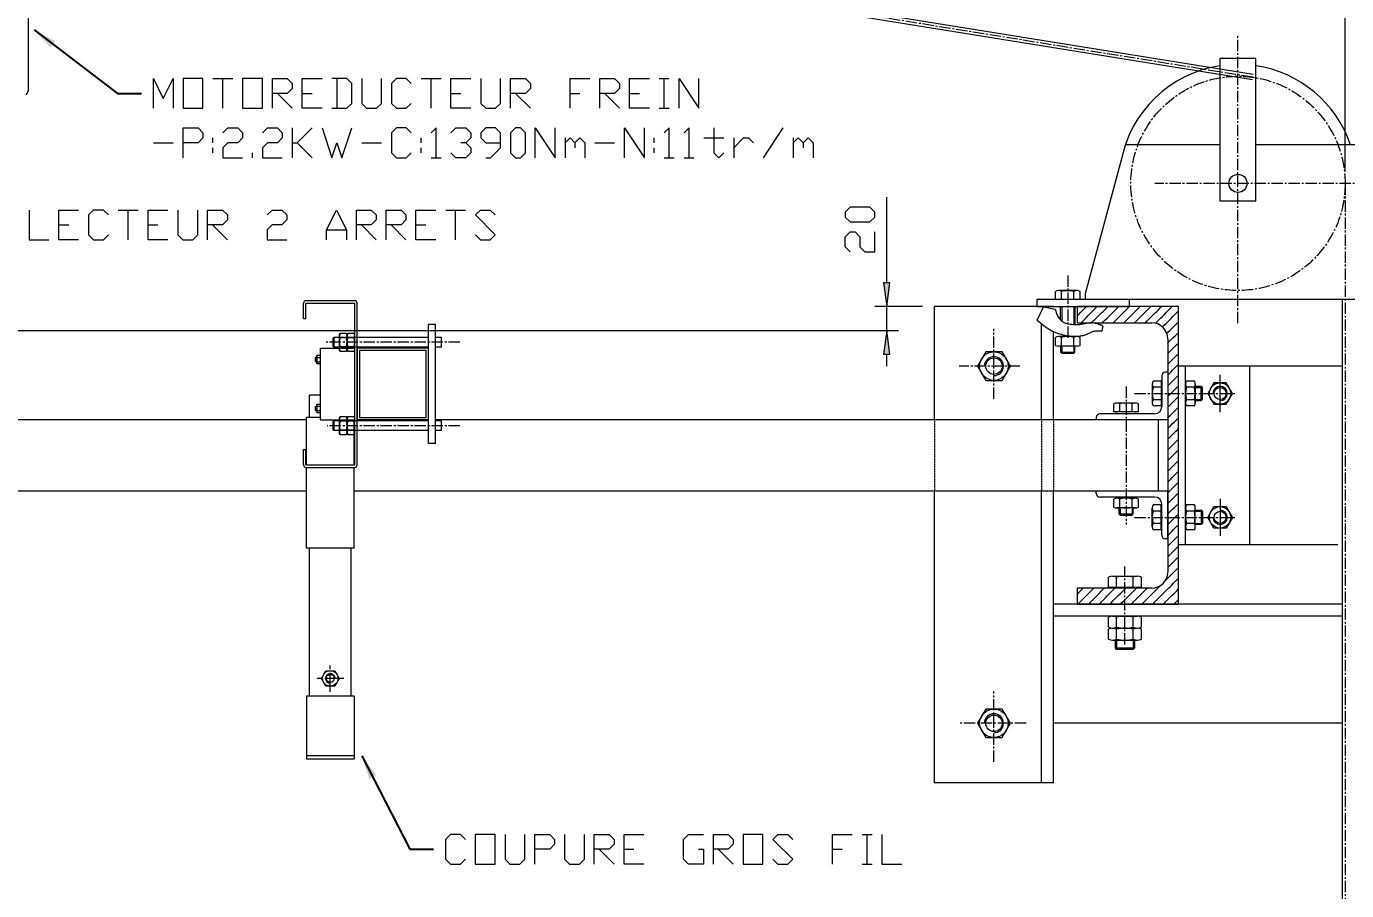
# Model space of a CAD drawing. Header units: millimetres. Extents: x 53635 to 142317, y 101101 to 147193.
# Drawn here: x 113969 to 115078, y 120108 to 120834 of the extents above; entities that cross this region are included whole.
import ezdxf

# ---------------------------------------------------------------- set-up
doc = ezdxf.new("R2010")
doc.units = ezdxf.units.MM
doc.header["$LTSCALE"] = 0.5
doc.header["$MEASUREMENT"] = 0
for name, pattern in [('AXES', [50.8, 31.75, -6.35, 6.35, -6.35]), ('AXES2', [28.575, 19.05, -3.175, 3.175, -3.175]), ('CACHE2', [0.1875, 0.125, -0.0625])]:
    doc.linetypes.add(name, pattern=pattern)
doc.layers.get('0').update_dxf_attribs({"lineweight": 0})
for name, color, linetype, lineweight in [('AXE', 1, 'AXES2', 0), ('Axes1', 1, 'AXES', 0), ('CACHE', 1, 'CACHE2', 0), ('COT', 3, 'Continuous', 0), ('FIN', 1, 'Continuous', 0), ('FORT', 7, 'Continuous', 0)]:
    doc.layers.add(name, color=color, linetype=linetype, lineweight=lineweight)
doc.styles.add('_TCW_TXTSTY_1', font='TIMES.TTF')
doc.styles.get("Standard").update_dxf_attribs({"font": 'TXT.SHX'})
doc.dimstyles.get("Standard").update_dxf_attribs({"dimscale": 10, "dimtxt": 1.5, "dimasz": 2, "dimexe": 1, "dimexo": 1, "dimgap": 1, "dimtad": 1, "dimrnd": 0.5, "dimdsep": 46, "dimtxsty": '_TCW_TXTSTY_1', "dimcen": 0.09, "dimclrd": 3, "dimclre": 3, "dimclrt": 3, "dimadec": 0, "dimazin": 0, "dimtfac": 1, "dimtdec": 3, "dimtmove": 0, "dimatfit": 0, "dimfxl": 1, "dimfrac": 2, "dimtolj": 1, "dimtzin": 0, "dimarcsym": 0})

# ---------------------------------------------------------------- blocks, each defined once
blk = doc.blocks.new('*D48')
at = {"layer": 'COT', "linetype": 'Continuous'}
for points in [[(113388.9, 121093.5), (113408.9, 121090.9), (113408.9, 121096.1)], [(115076.9, 121093.5), (115056.9, 121096.1), (115056.9, 121090.9)]]:
    blk.add_hatch(color=3, dxfattribs=at).paths.add_polyline_path(points)
at = {"linetype": 'ByBlock'}
for points in [[(114191.3, 121103.5), (114191.3, 121128.5), (114187.1, 121124.4)], [(114232.9, 121116), (114228.8, 121111.9), (114228.8, 121107.7), (114232.9, 121103.5)], [(114257.9, 121116), (114253.8, 121111.9), (114253.8, 121107.7), (114257.9, 121103.5)]]:
    blk.add_lwpolyline(points, dxfattribs=at)
at = {"linetype": 'ByBlock', "flags": 128}
for points in [[(114203.8, 121116), (114216.3, 121116), (114220.4, 121111.9), (114220.4, 121107.7), (114216.3, 121103.5), (114207.9, 121103.5), (114203.8, 121107.7), (114203.8, 121120.2), (114212.1, 121128.5), (114216.3, 121128.5)], [(114232.9, 121103.5), (114241.3, 121103.5), (114245.4, 121107.7), (114245.4, 121111.9), (114241.3, 121116), (114232.9, 121116), (114228.8, 121120.2), (114228.8, 121124.4), (114232.9, 121128.5), (114241.3, 121128.5), (114245.4, 121124.4), (114245.4, 121120.2), (114241.3, 121116)], [(114257.9, 121103.5), (114266.3, 121103.5), (114270.4, 121107.7), (114270.4, 121111.9), (114266.3, 121116), (114257.9, 121116), (114253.8, 121120.2), (114253.8, 121124.4), (114257.9, 121128.5), (114266.3, 121128.5), (114270.4, 121124.4), (114270.4, 121120.2), (114266.3, 121116)], [(114187.1, 121103.5), (114195.4, 121103.5)]]:
    blk.add_lwpolyline(points, dxfattribs=at)
at = {"layer": 'COT', "color": 3, "linetype": 'Continuous'}
for p, q in [((113388.9, 120937.2), (113388.9, 121103.5)), ((115076.9, 120711.7), (115076.9, 121103.5))]:
    blk.add_line(p, q, dxfattribs=at)
at = {"layer": 'COT', "color": 3, "linetype": 'Continuous', "flags": 128}
for points in [[(113388.9, 121093.5), (113408.9, 121090.9), (113408.9, 121096.1)], [(115076.9, 121093.5), (115056.9, 121096.1), (115056.9, 121090.9)]]:
    blk.add_lwpolyline(points, close=True, dxfattribs=at)
for points in [[(113408.9, 121093.5), (113408.9, 121093.5), (113408.9, 121093.5), (114232.9, 121093.5)], [(115056.9, 121093.5), (115056.9, 121093.5), (115056.9, 121093.5), (114232.9, 121093.5)]]:
    blk.add_lwpolyline(points, dxfattribs=at)
blk = doc.blocks.new('*D76')
at = {"layer": 'COT', "linetype": 'Continuous', "ltscale": 2}
for points in [[(114691.9, 120598.2), (114694.5, 120618.2), (114689.3, 120618.2)], [(114691.9, 120578.2), (114689.3, 120558.2), (114694.5, 120558.2)]]:
    blk.add_hatch(color=3, dxfattribs=at).paths.add_polyline_path(points)
at = {"linetype": 'ByBlock', "flags": 128}
for points in [[(114681.9, 120673.4), (114681.9, 120677.6), (114677.8, 120681.8), (114661.1, 120681.8), (114656.9, 120677.6), (114656.9, 120673.4), (114661.1, 120669.3), (114677.8, 120669.3), (114681.9, 120673.4)], [(114661.1, 120644.3), (114656.9, 120648.4), (114656.9, 120656.8), (114661.1, 120660.9), (114665.3, 120660.9), (114669.4, 120656.8), (114669.4, 120648.4), (114673.6, 120644.3), (114681.9, 120644.3), (114681.9, 120660.9)]]:
    blk.add_lwpolyline(points, dxfattribs=at)
at = {"layer": 'COT', "color": 3, "linetype": 'Continuous', "ltscale": 2}
for p, q in [((114721.9, 120598.2), (114681.9, 120598.2)), ((113894.9, 120578.2), (114701.9, 120578.2))]:
    blk.add_line(p, q, dxfattribs=at)
at = {"layer": 'COT', "color": 3, "linetype": 'Continuous', "ltscale": 2, "flags": 128}
for points in [[(114691.9, 120618.2), (114691.9, 120644.3), (114691.9, 120690.1), (114691.9, 120690.1)], [(114691.9, 120548.2), (114691.9, 120558.2)]]:
    blk.add_lwpolyline(points, dxfattribs=at)
for points in [[(114691.9, 120598.2), (114694.5, 120618.2), (114689.3, 120618.2)], [(114691.9, 120578.2), (114689.3, 120558.2), (114694.5, 120558.2)]]:
    blk.add_lwpolyline(points, close=True, dxfattribs=at)
at = {"layer": 'COT', "color": 3, "linetype": 'Continuous', "ltscale": 2}
blk.add_lwpolyline([(114691.9, 120578.2), (114691.9, 120598.2)], dxfattribs=at)

msp = doc.modelspace()

# ---------------------------------------------------------------- hatches: boundary and pattern name
at = {"layer": 'FIN', "linetype": 'Continuous'}
h = msp.add_hatch(dxfattribs=at)
h.set_pattern_fill('ANSI31', color=256, scale=2, style=0)
h.set_pattern_definition([(45, (-20158.912, 23359.423), (-4.49012806, 4.49012806), [2])])
h.paths.add_polyline_path([(114936.94, 120598.16), (114851.94, 120598.16), (114851.94, 120584.66), (114914.44, 120584.66), (114915.85, 120584.58), (114917.25, 120584.36), (114918.62, 120584), (114919.93, 120583.49), (114921.19, 120582.85), (114922.38, 120582.08), (114923.48, 120581.19), (114924.48, 120580.19), (114925.37, 120579.09), (114926.14, 120577.91), (114926.78, 120576.65), (114927.28, 120575.33), (114927.65, 120573.97), (114927.87, 120572.57), (114927.94, 120571.16), (114927.94, 120523.16), (114936.94, 120523.16)])
h.paths.add_polyline_path([(114936.94, 120523.16), (114927.94, 120523.16), (114927.94, 120423.16), (114936.94, 120423.16)])
h.paths.add_polyline_path([(114936.94, 120423.16), (114927.94, 120423.16), (114927.94, 120375.16), (114927.87, 120373.75), (114927.65, 120372.35), (114927.28, 120370.99), (114926.78, 120369.67), (114926.14, 120368.41), (114925.37, 120367.22), (114924.48, 120366.13), (114923.48, 120365.13), (114922.38, 120364.24), (114921.19, 120363.47), (114919.93, 120362.83), (114918.62, 120362.32), (114917.25, 120361.95), (114915.85, 120361.73), (114914.44, 120361.66), (114891.94, 120361.66), (114891.94, 120348.16), (114936.94, 120348.16)])
h.paths.add_polyline_path([(114891.94, 120361.66), (114851.94, 120361.66), (114851.94, 120348.16), (114891.94, 120348.16)])

# ---------------------------------------------------------------- linework, layer by layer
for p, q in [((114999.74, 120793.02), (113471.51, 121039.61)), ((114999.02, 120788.57), (113482.09, 121033.35)), ((113970.94, 120781.06), (113970.94, 120850.66)), ((114201.93, 120588.16), (114201.93, 120601.16)), ((114203.93, 120603.16), (114244.93, 120603.16)), ((114203.93, 120601.16), (114244.93, 120601.16)), ((114203.93, 120588.16), (114203.93, 120601.16)), ((114244.93, 120465.16), (114244.93, 120601.16)), ((114246.93, 120465.16), (114246.93, 120601.16)), ((114201.93, 120588.16), (114203.93, 120588.16)), ((114212.23, 120555.66), (114211.93, 120555.36)), ((114211.93, 120551.96), (114211.93, 120555.36)), ((114211.93, 120555.36), (114213.12, 120555.36)), ((114212.23, 120555.66), (114212.23, 120551.66)), ((114212.23, 120555.66), (114213.12, 120555.66)), ((114216.32, 120563.16), (114244.93, 120563.16)), ((114216.32, 120503.16), (114216.32, 120563.16)), ((114211.93, 120551.96), (114213.12, 120551.96)), ((114211.93, 120551.96), (114212.23, 120551.66)), ((114212.23, 120551.66), (114213.12, 120551.66)), ((114216.32, 120523.66), (114206.93, 120523.66)), ((114206.93, 120505.16), (114206.93, 120523.66)), ((114212.23, 120514.66), (114211.93, 120514.36)), ((114211.93, 120514.36), (114213.12, 120514.36)), ((114211.93, 120510.96), (114211.93, 120514.36)), ((114211.93, 120510.96), (114212.23, 120510.66)), ((114211.93, 120510.96), (114213.12, 120510.96)), ((114212.23, 120514.66), (114213.12, 120514.66)), ((114212.23, 120514.66), (114212.23, 120510.66)), ((114212.23, 120510.66), (114213.12, 120510.66)), ((114216.32, 120505.16), (114204.43, 120505.16)), ((114204.43, 120465.16), (114204.43, 120505.16)), ((114216.32, 120503.16), (114244.93, 120503.16)), ((114244.43, 120465.16), (114244.43, 120503.16)), ((114201.93, 120478.16), (114203.93, 120478.16)), ((114201.93, 120465.16), (114201.93, 120478.16)), ((114203.93, 120465.16), (114203.93, 120478.16)), ((114203.93, 120465.16), (114244.93, 120465.16)), ((114203.93, 120463.16), (114244.93, 120463.16)), ((114204.43, 120395.16), (114204.43, 120463.16)), ((114244.43, 120395.16), (114244.43, 120463.16)), ((114244.43, 120395.16), (114204.43, 120395.16)), ((114206.93, 120270.88), (114206.93, 120395.16)), ((114241.93, 120270.88), (114241.93, 120395.16)), ((114216.92, 120285.88), (114220.68, 120292.38)), ((114220.68, 120292.38), (114228.19, 120292.38)), ((114228.19, 120292.38), (114231.94, 120285.88)), ((114220.68, 120279.38), (114216.92, 120285.88)), ((114228.19, 120279.38), (114220.68, 120279.38)), ((114231.94, 120285.88), (114228.19, 120279.38)), ((114244.43, 120270.88), (114204.43, 120270.88)), ((114204.43, 120270.88), (114204.43, 120218.05)), ((114244.43, 120270.88), (114244.43, 120218.05)), ((114244.43, 120220.88), (114204.43, 120220.88)), ((114244.43, 120218.05), (114204.43, 120218.05))]:
    msp.add_line(p, q)
at = {"ltscale": 0.8}
for p, q in [((114213.41, 120557.35), (114213.12, 120556.86)), ((114213.12, 120553.66), (114213.12, 120556.86)), ((114213.41, 120557.35), (114216.03, 120557.35)), ((114213.41, 120555.51), (114216.03, 120555.51)), ((114216.32, 120556.86), (114216.03, 120557.35)), ((114216.32, 120553.66), (114216.32, 120556.86)), ((114213.12, 120550.46), (114213.12, 120553.66)), ((114213.12, 120550.46), (114213.41, 120549.96)), ((114213.41, 120551.81), (114216.03, 120551.81)), ((114216.03, 120549.96), (114213.41, 120549.96)), ((114216.03, 120549.96), (114216.32, 120550.46)), ((114216.32, 120550.46), (114216.32, 120553.66)), ((114213.41, 120516.35), (114213.12, 120515.86)), ((114213.12, 120512.66), (114213.12, 120515.86)), ((114213.12, 120509.46), (114213.12, 120512.66)), ((114213.12, 120509.46), (114213.41, 120508.96)), ((114213.41, 120516.35), (114216.03, 120516.35)), ((114213.41, 120514.51), (114216.03, 120514.51)), ((114213.41, 120510.81), (114216.03, 120510.81)), ((114216.32, 120515.86), (114216.03, 120516.35)), ((114216.03, 120508.96), (114216.32, 120509.46)), ((114216.32, 120512.66), (114216.32, 120515.86)), ((114216.32, 120509.46), (114216.32, 120512.66)), ((114216.03, 120508.96), (114213.41, 120508.96))]:
    msp.add_line(p, q, dxfattribs=at)
at = {"linetype": 'ByBlock', "flags": 128}
for points in [[(114075.81, 120764.72), (114075.81, 120789.72), (114084.14, 120773.05), (114092.48, 120789.72), (114092.48, 120764.72)], [(114100.81, 120764.72), (114117.48, 120764.72), (114117.48, 120789.72), (114100.81, 120789.72), (114100.81, 120764.72)], [(114134.14, 120764.72), (114134.14, 120789.72)], [(114150.81, 120764.72), (114167.48, 120764.72), (114167.48, 120789.72), (114150.81, 120789.72), (114150.81, 120764.72)], [(114175.81, 120764.72), (114175.81, 120789.72), (114188.31, 120789.72), (114192.48, 120785.55), (114192.48, 120781.38), (114188.31, 120777.22), (114175.81, 120777.22)], [(114217.48, 120764.72), (114200.81, 120764.72), (114200.81, 120789.72), (114217.48, 120789.72)], [(114225.81, 120764.72), (114238.31, 120764.72), (114242.48, 120768.88), (114242.48, 120785.55), (114238.31, 120789.72), (114225.81, 120789.72)], [(114250.81, 120789.72), (114250.81, 120768.88), (114254.98, 120764.72), (114263.31, 120764.72), (114267.48, 120768.88), (114267.48, 120789.72)], [(114292.48, 120785.55), (114288.31, 120789.72), (114279.98, 120789.72), (114275.81, 120785.55), (114275.81, 120768.88), (114279.98, 120764.72), (114288.31, 120764.72), (114292.48, 120768.88)], [(114309.14, 120764.72), (114309.14, 120789.72)], [(114342.48, 120764.72), (114325.81, 120764.72), (114325.81, 120789.72), (114342.48, 120789.72)], [(114350.81, 120789.72), (114350.81, 120768.88), (114354.98, 120764.72), (114363.31, 120764.72), (114367.48, 120768.88), (114367.48, 120789.72)], [(114375.81, 120764.72), (114375.81, 120789.72), (114388.31, 120789.72), (114392.48, 120785.55), (114392.48, 120781.38), (114388.31, 120777.22), (114375.81, 120777.22)], [(114425.81, 120764.72), (114425.81, 120789.72), (114442.48, 120789.72)], [(114450.81, 120764.72), (114450.81, 120789.72), (114463.31, 120789.72), (114467.48, 120785.55), (114467.48, 120781.38), (114463.31, 120777.22), (114450.81, 120777.22)], [(114492.48, 120764.72), (114475.81, 120764.72), (114475.81, 120789.72), (114492.48, 120789.72)], [(114517.48, 120764.72), (114517.48, 120789.72), (114534.14, 120764.72), (114534.14, 120789.72)], [(114500.81, 120764.72), (114509.14, 120764.72)], [(114100.81, 120723.22), (114100.81, 120748.22), (114113.31, 120748.22), (114117.48, 120744.05), (114117.48, 120739.88), (114113.31, 120735.72), (114100.81, 120735.72)], [(114134.14, 120744.05), (114138.31, 120748.22), (114146.64, 120748.22), (114150.81, 120744.05), (114150.81, 120739.88), (114146.64, 120735.72), (114138.31, 120735.72), (114134.14, 120731.55), (114134.14, 120723.22), (114150.81, 120723.22)], [(114167.48, 120744.05), (114171.64, 120748.22), (114179.98, 120748.22), (114184.14, 120744.05), (114184.14, 120739.88), (114179.98, 120735.72), (114171.64, 120735.72), (114167.48, 120731.55), (114167.48, 120723.22), (114184.14, 120723.22)], [(114192.48, 120748.22), (114192.48, 120723.22)], [(114217.48, 120748.22), (114225.81, 120723.22), (114229.98, 120735.72), (114234.14, 120723.22), (114242.48, 120748.22)], [(114292.48, 120744.05), (114288.31, 120748.22), (114279.98, 120748.22), (114275.81, 120744.05), (114275.81, 120727.38), (114279.98, 120723.22), (114288.31, 120723.22), (114292.48, 120727.38)], [(114325.81, 120744.05), (114329.98, 120748.22), (114338.31, 120748.22), (114342.48, 120744.05), (114342.48, 120739.88), (114338.31, 120735.72), (114334.14, 120735.72)], [(114354.98, 120723.22), (114359.14, 120723.22), (114367.48, 120731.55), (114367.48, 120744.05), (114363.31, 120748.22), (114354.98, 120748.22), (114350.81, 120744.05), (114350.81, 120739.88), (114354.98, 120735.72), (114367.48, 120735.72)], [(114379.98, 120723.22), (114384.14, 120723.22), (114388.31, 120727.38), (114388.31, 120744.05), (114384.14, 120748.22), (114379.98, 120748.22), (114375.81, 120744.05), (114375.81, 120727.38), (114379.98, 120723.22)], [(114396.64, 120723.22), (114396.64, 120748.22), (114413.31, 120723.22), (114413.31, 120748.22)], [(114471.64, 120723.22), (114471.64, 120748.22), (114488.31, 120723.22), (114488.31, 120748.22)], [(114546.64, 120748.22), (114546.64, 120727.38), (114550.81, 120723.22), (114554.98, 120727.38)], [(114588.31, 120723.22), (114604.98, 120748.22)], [(114075.81, 120735.72), (114092.48, 120735.72)], [(114125.81, 120727.38), (114125.81, 120731.55)], [(114250.81, 120735.72), (114267.48, 120735.72)], [(114300.81, 120727.38), (114300.81, 120731.55)], [(114421.64, 120739.88), (114421.64, 120723.22)], [(114446.64, 120735.72), (114463.31, 120735.72)], [(114496.64, 120727.38), (114496.64, 120731.55)], [(114563.31, 120739.88), (114563.31, 120723.22)], [(114613.31, 120739.88), (114613.31, 120723.22)], [(114159.14, 120723.22), (114159.14, 120727.38)], [(114309.14, 120723.22), (114317.48, 120723.22)], [(114504.98, 120723.22), (114513.31, 120723.22)], [(114521.64, 120723.22), (114529.98, 120723.22)], [(113971.36, 120679.28), (113971.36, 120654.28), (113988.02, 120654.28)], [(114013.02, 120654.28), (113996.36, 120654.28), (113996.36, 120679.28), (114013.02, 120679.28)], [(114038.02, 120675.11), (114033.86, 120679.28), (114025.52, 120679.28), (114021.36, 120675.11), (114021.36, 120658.44), (114025.52, 120654.28), (114033.86, 120654.28), (114038.02, 120658.44)], [(114054.69, 120654.28), (114054.69, 120679.28)], [(114088.02, 120654.28), (114071.36, 120654.28), (114071.36, 120679.28), (114088.02, 120679.28)], [(114096.36, 120679.28), (114096.36, 120658.44), (114100.52, 120654.28), (114108.86, 120654.28), (114113.02, 120658.44), (114113.02, 120679.28)], [(114121.36, 120654.28), (114121.36, 120679.28), (114133.86, 120679.28), (114138.02, 120675.11), (114138.02, 120670.94), (114133.86, 120666.78), (114121.36, 120666.78)], [(114171.36, 120675.11), (114175.52, 120679.28), (114183.86, 120679.28), (114188.02, 120675.11), (114188.02, 120670.94), (114183.86, 120666.78), (114175.52, 120666.78), (114171.36, 120662.61), (114171.36, 120654.28), (114188.02, 120654.28)], [(114221.36, 120654.28), (114221.36, 120662.61), (114229.69, 120679.28), (114238.02, 120662.61), (114238.02, 120654.28)], [(114246.36, 120654.28), (114246.36, 120679.28), (114258.86, 120679.28), (114263.02, 120675.11), (114263.02, 120670.94), (114258.86, 120666.78), (114246.36, 120666.78)], [(114271.36, 120654.28), (114271.36, 120679.28), (114283.86, 120679.28), (114288.02, 120675.11), (114288.02, 120670.94), (114283.86, 120666.78), (114271.36, 120666.78)], [(114313.02, 120654.28), (114296.36, 120654.28), (114296.36, 120679.28), (114313.02, 120679.28)], [(114329.69, 120654.28), (114329.69, 120679.28)], [(114346.36, 120658.44), (114350.52, 120654.28), (114358.86, 120654.28), (114363.02, 120658.44), (114346.36, 120675.11), (114350.52, 120679.28), (114358.86, 120679.28), (114363.02, 120675.11)], [(114337.89, 120150.69), (114333.73, 120154.86), (114325.39, 120154.86), (114321.23, 120150.69), (114321.23, 120134.02), (114325.39, 120129.86), (114333.73, 120129.86), (114337.89, 120134.02)], [(114346.23, 120129.86), (114362.89, 120129.86), (114362.89, 120154.86), (114346.23, 120154.86), (114346.23, 120129.86)], [(114371.23, 120154.86), (114371.23, 120134.02), (114375.39, 120129.86), (114383.73, 120129.86), (114387.89, 120134.02), (114387.89, 120154.86)], [(114396.23, 120129.86), (114396.23, 120154.86), (114408.73, 120154.86), (114412.89, 120150.69), (114412.89, 120146.52), (114408.73, 120142.36), (114396.23, 120142.36)], [(114421.23, 120154.86), (114421.23, 120134.02), (114425.39, 120129.86), (114433.73, 120129.86), (114437.89, 120134.02), (114437.89, 120154.86)], [(114446.23, 120129.86), (114446.23, 120154.86), (114458.73, 120154.86), (114462.89, 120150.69), (114462.89, 120146.52), (114458.73, 120142.36), (114446.23, 120142.36)], [(114487.89, 120129.86), (114471.23, 120129.86), (114471.23, 120154.86), (114487.89, 120154.86)], [(114533.73, 120142.36), (114537.89, 120142.36), (114537.89, 120129.86), (114525.39, 120129.86), (114521.23, 120134.02), (114521.23, 120150.69), (114525.39, 120154.86), (114537.89, 120154.86)], [(114546.23, 120129.86), (114546.23, 120154.86), (114558.73, 120154.86), (114562.89, 120150.69), (114562.89, 120146.52), (114558.73, 120142.36), (114546.23, 120142.36)], [(114571.23, 120129.86), (114587.89, 120129.86), (114587.89, 120154.86), (114571.23, 120154.86), (114571.23, 120129.86)], [(114596.23, 120134.02), (114600.39, 120129.86), (114608.73, 120129.86), (114612.89, 120134.02), (114596.23, 120150.69), (114600.39, 120154.86), (114608.73, 120154.86), (114612.89, 120150.69)], [(114646.23, 120129.86), (114646.23, 120154.86), (114662.89, 120154.86)], [(114687.89, 120154.86), (114687.89, 120129.86), (114704.56, 120129.86)], [(114671.23, 120129.86), (114679.56, 120129.86)]]:
    msp.add_lwpolyline(points, dxfattribs=at)
at = {"linetype": 'ByBlock'}
for points in [[(114125.81, 120789.72), (114142.48, 120789.72)], [(114229.98, 120789.72), (114229.98, 120764.72)], [(114300.81, 120789.72), (114317.48, 120789.72)], [(114500.81, 120789.72), (114509.14, 120789.72)], [(114504.98, 120764.72), (114504.98, 120789.72)], [(114179.98, 120777.22), (114192.48, 120764.72)], [(114200.81, 120777.22), (114209.14, 120777.22)], [(114325.81, 120777.22), (114334.14, 120777.22)], [(114379.98, 120777.22), (114392.48, 120764.72)], [(114425.81, 120777.22), (114434.14, 120777.22)], [(114454.98, 120777.22), (114467.48, 120764.72)], [(114475.81, 120777.22), (114484.14, 120777.22)], [(114192.48, 120735.72), (114196.64, 120735.72), (114209.14, 120748.22)], [(114313.31, 120723.22), (114313.31, 120748.22), (114309.14, 120744.05)], [(114509.14, 120723.22), (114509.14, 120748.22), (114504.98, 120744.05)], [(114525.81, 120723.22), (114525.81, 120748.22), (114521.64, 120744.05)], [(114125.81, 120735.72), (114125.81, 120739.88)], [(114196.64, 120735.72), (114209.14, 120723.22)], [(114300.81, 120735.72), (114300.81, 120739.88)], [(114338.31, 120735.72), (114342.48, 120731.55), (114342.48, 120727.38), (114338.31, 120723.22), (114329.98, 120723.22), (114325.81, 120727.38)], [(114421.64, 120735.72), (114425.81, 120739.88), (114429.98, 120735.72), (114429.98, 120731.55)], [(114429.98, 120735.72), (114434.14, 120739.88), (114438.31, 120735.72), (114438.31, 120723.22)], [(114496.64, 120735.72), (114496.64, 120739.88)], [(114538.31, 120739.88), (114554.98, 120739.88)], [(114563.31, 120731.55), (114571.64, 120739.88), (114575.81, 120739.88), (114579.98, 120735.72)], [(114613.31, 120735.72), (114617.48, 120739.88), (114621.64, 120735.72), (114621.64, 120731.55)], [(114621.64, 120735.72), (114625.81, 120739.88), (114629.98, 120735.72), (114629.98, 120723.22)], [(114046.36, 120679.28), (114063.02, 120679.28)], [(114321.36, 120679.28), (114338.02, 120679.28)], [(113996.36, 120666.78), (114004.69, 120666.78)], [(114071.36, 120666.78), (114079.69, 120666.78)], [(114125.52, 120666.78), (114138.02, 120654.28)], [(114250.52, 120666.78), (114263.02, 120654.28)], [(114275.52, 120666.78), (114288.02, 120654.28)], [(114296.36, 120666.78), (114304.69, 120666.78)], [(114221.36, 120662.61), (114238.02, 120662.61)], [(114671.23, 120154.86), (114679.56, 120154.86)], [(114675.39, 120129.86), (114675.39, 120154.86)], [(114450.39, 120142.36), (114462.89, 120129.86)], [(114471.23, 120142.36), (114479.56, 120142.36)], [(114550.39, 120142.36), (114562.89, 120129.86)], [(114646.23, 120142.36), (114654.56, 120142.36)]]:
    msp.add_lwpolyline(points, dxfattribs=at)
for radius in [6.5, 3.32]:
    msp.add_circle((114224.43, 120285.88), radius)
for centre, radius, start, end in [((113963.94, 120781.06), 7, -45, 0), ((114203.93, 120601.16), 2, 90, 180), ((114244.93, 120601.16), 2, 0, 90), ((114203.93, 120465.16), 2, 180, 270), ((114244.93, 120465.16), 2, -90, 0)]:
    msp.add_arc(centre, radius, start, end)
at = {"ltscale": 0.8}
for centre, radius, start, end in [((114214.73, 120556.43), 1.61, 145.04817, 214.95183), ((114219.14, 120553.66), 6.02, 162.10801, 197.89199), ((114214.71, 120556.43), 1.61, -34.95183, 34.95183), ((114210.31, 120553.66), 6.02, -17.89199, 17.89199), ((114214.73, 120550.89), 1.61, 145.04817, 214.95183), ((114214.71, 120550.89), 1.61, -34.95183, 34.95183), ((114214.73, 120515.43), 1.61, 145.04817, 214.95183), ((114219.14, 120512.66), 6.02, 162.10801, 197.89199), ((114214.73, 120509.89), 1.61, 145.04817, 214.95183), ((114214.71, 120515.43), 1.61, -34.95183, 34.95183), ((114210.31, 120512.66), 6.02, -17.89199, 17.89199), ((114214.71, 120509.89), 1.61, -34.95183, 34.95183)]:
    msp.add_arc(centre, radius, start, end, dxfattribs=at)
at = {"color": 9}
msp.add_arc((114224.43, 120285.88), 4, 0, 270, dxfattribs=at)
at = {"layer": 'AXE'}
for p, q in [((114999.38, 120790.8), (113388.94, 121050.66)), ((114986.94, 120584.16), (114986.94, 120826.66)), ((115110.34, 120701.66), (114917.22, 120701.66)), ((115076.94, 120701.66), (115076.94, 119808.21)), ((114843.94, 120624.43), (114843.94, 120571.89)), ((114781.94, 120520.78), (114781.94, 120579.47)), ((114333.35, 120568.16), (114220.86, 120568.16)), ((114803.76, 120548.16), (114752.85, 120548.16)), ((114892.94, 120531.04), (114892.94, 120415.13)), ((114900.06, 120525.16), (114985.78, 120525.16)), ((114333.35, 120498.16), (114221.83, 120498.16)), ((114900.06, 120421.16), (114985.78, 120421.16)), ((114891.94, 120314.33), (114891.94, 120379.82)), ((114781.94, 120215.93), (114781.94, 120274.76)), ((114809.03, 120248.16), (114752.85, 120248.16))]:
    msp.add_line(p, q, dxfattribs=at)
at = {"layer": 'AXE', "color": 1, "linetype": 'Continuous'}
for p, q in [((114971.94, 120509.57), (114971.94, 120540.75)), ((114971.94, 120436.75), (114971.94, 120405.57))]:
    msp.add_line(p, q, dxfattribs=at)
at = {"layer": 'AXE'}
msp.add_circle((114986.94, 120701.66), 90, dxfattribs=at)
at = {"layer": 'Axes1'}
for p, q in [((114224.43, 120274.62), (114224.43, 120297.14)), ((114235.69, 120285.88), (114213.17, 120285.88))]:
    msp.add_line(p, q, dxfattribs=at)
at = {"layer": 'CACHE'}
for p, q in [((114731.94, 120503.16), (114731.94, 120443.16)), ((114821.94, 120503.16), (114821.94, 120443.16)), ((114831.94, 120503.16), (114831.94, 120443.16))]:
    msp.add_line(p, q, dxfattribs=at)
at = {"layer": 'FORT'}
for p, q in [((115001.94, 120806.66), (114971.94, 120806.66)), ((114971.94, 120686.66), (114971.94, 120806.66)), ((115001.94, 120686.66), (115001.94, 120806.66)), ((114858.94, 120609.16), (114892.44, 120734.16)), ((114971.94, 120734.16), (114892.44, 120734.16)), ((115263.45, 120734.16), (115001.94, 120734.16)), ((115001.94, 120686.66), (114971.94, 120686.66)), ((114858.94, 120604.16), (114858.94, 120609.16)), ((114831.94, 120598.16), (114731.94, 120598.16)), ((114731.94, 120503.16), (114731.94, 120598.16)), ((114858.94, 120604.16), (114817.94, 120604.16)), ((114817.94, 120604.16), (114817.94, 120598.16)), ((114817.94, 120598.16), (114895.94, 120598.16)), ((114837.94, 120586.96), (114837.94, 120598.16)), ((114838.89, 120598.16), (114838.89, 120586.13)), ((114849, 120598.16), (114849, 120583.17)), ((114849.94, 120598.16), (114849.94, 120583.11)), ((115296.94, 120604.16), (114858.94, 120604.16)), ((114895.94, 120598.16), (114895.94, 120604.16)), ((115074.44, 120604.16), (115074.44, 119875.71)), ((114818.37, 120586.85), (114823.67, 120598.03)), ((114823.67, 120598.03), (114833.47, 120596.06)), ((114306.93, 120483.16), (114306.93, 120583.16)), ((114312.93, 120583.16), (114306.93, 120583.16)), ((114312.93, 120483.16), (114312.93, 120583.16)), ((114821.94, 120503.16), (114821.94, 120583.82)), ((114831.94, 120503.16), (114831.94, 120577.25)), ((114873.49, 120582), (114872.62, 120577.64)), ((114227.43, 120572.16), (114226.93, 120571.66)), ((114226.93, 120564.66), (114226.93, 120571.66)), ((114306.93, 120572.16), (114227.43, 120572.16)), ((114227.43, 120572.16), (114227.43, 120564.16)), ((114232.13, 120574.66), (114232.71, 120575.67)), ((114232.13, 120568.16), (114232.13, 120574.66)), ((114232.13, 120561.66), (114232.13, 120568.16)), ((114237.95, 120575.67), (114232.71, 120575.67)), ((114237.95, 120571.91), (114232.71, 120571.91)), ((114237.95, 120575.67), (114238.53, 120574.66)), ((114238.53, 120574.66), (114239.11, 120575.67)), ((114238.53, 120568.16), (114238.53, 120574.66)), ((114238.53, 120568.16), (114238.53, 120574.66)), ((114238.53, 120561.66), (114238.53, 120568.16)), ((114238.53, 120561.66), (114238.53, 120568.16)), ((114244.35, 120575.67), (114239.11, 120575.67)), ((114244.35, 120571.91), (114239.11, 120571.91)), ((114244.35, 120575.67), (114244.93, 120574.66)), ((114244.93, 120568.16), (114244.93, 120574.66)), ((114244.93, 120561.66), (114244.93, 120568.16)), ((114317.93, 120572.16), (114312.93, 120572.16)), ((114317.93, 120564.16), (114317.93, 120572.16)), ((114226.93, 120564.66), (114227.43, 120564.16)), ((114306.93, 120564.16), (114227.43, 120564.16)), ((114232.71, 120560.65), (114232.13, 120561.66)), ((114237.95, 120564.4), (114232.71, 120564.4)), ((114232.71, 120560.65), (114237.95, 120560.65)), ((114238.53, 120561.66), (114237.95, 120560.65)), ((114239.11, 120560.65), (114238.53, 120561.66)), ((114244.35, 120564.4), (114239.11, 120564.4)), ((114239.11, 120560.65), (114244.35, 120560.65)), ((114244.93, 120561.66), (114244.35, 120560.65)), ((114306.93, 120563.16), (114246.93, 120563.16)), ((114246.93, 120563.16), (114246.93, 120503.16)), ((114304.93, 120561.16), (114248.93, 120561.16)), ((114248.93, 120561.16), (114248.93, 120505.16)), ((114304.93, 120505.16), (114304.93, 120561.16)), ((114317.93, 120564.16), (114312.93, 120564.16)), ((114927.94, 120543.16), (114925.94, 120543.16)), ((115074.44, 120548.16), (114936.94, 120548.16)), ((114922.94, 120540.16), (114922.94, 120514.16)), ((114204.43, 120503.16), (113750.44, 120503.16)), ((114227.43, 120502.16), (114226.93, 120501.66)), ((114226.93, 120494.66), (114226.93, 120501.66)), ((114306.93, 120502.16), (114227.43, 120502.16)), ((114227.43, 120502.16), (114227.43, 120494.16)), ((114232.13, 120504.66), (114232.71, 120505.67)), ((114232.13, 120498.16), (114232.13, 120504.66)), ((114237.95, 120505.67), (114232.71, 120505.67)), ((114237.95, 120501.91), (114232.71, 120501.91)), ((114237.95, 120505.67), (114238.53, 120504.66)), ((114238.53, 120504.66), (114239.11, 120505.67)), ((114238.53, 120498.16), (114238.53, 120504.66)), ((114238.53, 120498.16), (114238.53, 120504.66)), ((114244.35, 120505.67), (114239.11, 120505.67)), ((114244.35, 120501.91), (114239.11, 120501.91)), ((114244.35, 120505.67), (114244.93, 120504.66)), ((114244.93, 120498.16), (114244.93, 120504.66)), ((114246.93, 120503.16), (114306.93, 120503.16)), ((114306.93, 120503.16), (114246.93, 120503.16)), ((114248.93, 120505.16), (114304.93, 120505.16)), ((114919.94, 120503.16), (114312.93, 120503.16)), ((114317.93, 120502.16), (114312.93, 120502.16)), ((114317.93, 120494.16), (114317.93, 120502.16)), ((114867.94, 120505.16), (114867.94, 120503.16)), ((114927.94, 120503.16), (114867.94, 120503.16)), ((114916.94, 120508.16), (114870.94, 120508.16)), ((114226.93, 120494.66), (114227.43, 120494.16)), ((114306.93, 120494.16), (114227.43, 120494.16)), ((114232.13, 120491.66), (114232.13, 120498.16)), ((114232.71, 120490.65), (114232.13, 120491.66)), ((114237.95, 120494.4), (114232.71, 120494.4)), ((114232.71, 120490.65), (114237.95, 120490.65)), ((114238.53, 120491.66), (114237.95, 120490.65)), ((114238.53, 120491.66), (114238.53, 120498.16)), ((114238.53, 120491.66), (114238.53, 120498.16)), ((114239.11, 120490.65), (114238.53, 120491.66)), ((114244.35, 120494.4), (114239.11, 120494.4)), ((114239.11, 120490.65), (114244.35, 120490.65)), ((114244.93, 120491.66), (114244.35, 120490.65)), ((114244.93, 120491.66), (114244.93, 120498.16)), ((114317.93, 120494.16), (114312.93, 120494.16)), ((114312.93, 120483.16), (114306.93, 120483.16)), ((114204.43, 120443.16), (113750.44, 120443.16)), ((114919.94, 120443.16), (114244.43, 120443.16)), ((114731.94, 120198.16), (114731.94, 120443.16)), ((114821.94, 120198.16), (114821.94, 120443.16)), ((114831.94, 120198.16), (114831.94, 120443.16)), ((114927.94, 120443.16), (114867.94, 120443.16)), ((114867.94, 120441.16), (114867.94, 120443.16)), ((114927.94, 120403.16), (114927.94, 120443.16)), ((114916.94, 120438.16), (114870.94, 120438.16)), ((114922.94, 120406.16), (114922.94, 120432.16)), ((114927.94, 120403.16), (114925.94, 120403.16)), ((115070.77, 120398.16), (114936.94, 120398.16)), ((115074.44, 120348.16), (114831.94, 120348.16)), ((115074.44, 120338.16), (114831.94, 120338.16)), ((115074.44, 120248.16), (114831.94, 120248.16)), ((114831.94, 120198.16), (114731.94, 120198.16))]:
    msp.add_line(p, q, dxfattribs=at)
at = {"layer": 'FORT', "color": 0, "linetype": 'ByBlock'}
for p, q in [((114833.55, 120604.16), (114833.55, 120610.89)), ((114851.74, 120611.56), (114836.15, 120611.56)), ((114838.75, 120604.16), (114838.75, 120610.89)), ((114849.14, 120604.16), (114849.14, 120610.89)), ((114854.34, 120604.16), (114854.34, 120610.89)), ((114936.94, 120598.16), (114851.94, 120598.16)), ((114851.94, 120598.16), (114851.94, 120584.66)), ((114936.94, 120348.16), (114936.94, 120598.16)), ((114851.94, 120584.66), (114914.44, 120584.66)), ((114833.55, 120565.62), (114833.55, 120572.35)), ((114851.74, 120573.02), (114836.15, 120573.02)), ((114851.74, 120564.95), (114836.15, 120564.95)), ((114837.94, 120564.95), (114837.94, 120559.88)), ((114838.75, 120565.62), (114838.75, 120572.35)), ((114838.89, 120564.95), (114838.89, 120558.93)), ((114849, 120564.95), (114849, 120558.93)), ((114849.14, 120565.62), (114849.14, 120572.35)), ((114849.94, 120559.88), (114849.94, 120564.95)), ((114854.34, 120565.62), (114854.34, 120572.35)), ((114927.94, 120571.16), (114927.94, 120375.16)), ((114775.01, 120560.16), (114768.08, 120548.16)), ((114788.87, 120560.16), (114775.01, 120560.16)), ((114795.8, 120548.16), (114788.87, 120560.16)), ((114838.89, 120558.93), (114837.94, 120559.88)), ((114837.94, 120559.88), (114849.94, 120559.88)), ((114838.89, 120558.93), (114849, 120558.93)), ((114849, 120558.93), (114849.94, 120559.88)), ((114768.08, 120548.16), (114775.01, 120536.16)), ((114788.87, 120536.16), (114795.8, 120548.16)), ((114942.94, 120398.16), (114942.94, 120548.16)), ((114996.94, 120398.16), (114996.94, 120548.16)), ((114775.01, 120536.16), (114788.87, 120536.16)), ((114914.94, 120532.95), (114914.94, 120517.36)), ((114922.34, 120535.55), (114915.62, 120535.55)), ((114922.34, 120535.55), (114922.34, 120514.76)), ((114922.94, 120533.36), (114922.34, 120533.36)), ((114942.94, 120532.95), (114942.94, 120517.36)), ((114950.34, 120535.55), (114943.62, 120535.55)), ((114951.02, 120532.95), (114951.02, 120517.36)), ((114966.75, 120534.16), (114961.55, 120525.16)), ((114977.14, 120534.16), (114966.75, 120534.16)), ((114982.34, 120525.16), (114977.14, 120534.16)), ((114922.34, 120530.36), (114915.62, 120530.36)), ((114950.34, 120530.36), (114943.62, 120530.36)), ((114956.09, 120531.16), (114951.02, 120531.16)), ((114951.02, 120530.21), (114957.03, 120530.21)), ((114956.09, 120519.16), (114956.09, 120531.16)), ((114957.03, 120530.21), (114956.09, 120531.16)), ((114957.03, 120520.11), (114957.03, 120530.21)), ((114961.55, 120525.16), (114966.75, 120516.16)), ((114977.14, 120516.16), (114982.34, 120525.16)), ((114882.55, 120509.76), (114882.55, 120516.49)), ((114903.34, 120509.76), (114882.55, 120509.76)), ((114884.74, 120509.16), (114884.74, 120509.76)), ((114900.74, 120517.16), (114885.15, 120517.16)), ((114887.75, 120509.76), (114887.75, 120516.49)), ((114898.14, 120509.76), (114898.14, 120516.49)), ((114901.14, 120509.16), (114901.14, 120509.76)), ((114903.34, 120509.76), (114903.34, 120516.49)), ((114922.34, 120519.96), (114915.62, 120519.96)), ((114922.34, 120514.76), (114915.62, 120514.76)), ((114922.94, 120516.96), (114922.34, 120516.96)), ((114950.34, 120519.96), (114943.62, 120519.96)), ((114950.34, 120514.76), (114943.62, 120514.76)), ((114951.02, 120520.11), (114957.03, 120520.11)), ((114951.02, 120519.16), (114956.09, 120519.16)), ((114957.03, 120520.11), (114956.09, 120519.16)), ((114966.75, 120516.16), (114977.14, 120516.16)), ((114919.94, 120503.16), (114919.94, 120443.16)), ((114919.94, 120503.16), (114919.94, 120443.16)), ((114882.55, 120429.76), (114882.55, 120436.49)), ((114900.74, 120437.16), (114885.15, 120437.16)), ((114887.75, 120429.76), (114887.75, 120436.49)), ((114898.14, 120429.76), (114898.14, 120436.49)), ((114903.34, 120429.76), (114903.34, 120436.49)), ((114900.74, 120429.09), (114885.15, 120429.09)), ((114886.94, 120429.09), (114886.94, 120424.02)), ((114887.89, 120423.07), (114886.94, 120424.02)), ((114886.94, 120424.02), (114898.94, 120424.02)), ((114887.89, 120429.09), (114887.89, 120423.07)), ((114887.89, 120423.07), (114898, 120423.07)), ((114898, 120429.09), (114898, 120423.07)), ((114898, 120423.07), (114898.94, 120424.02)), ((114898.94, 120424.02), (114898.94, 120429.09)), ((114914.94, 120413.36), (114914.94, 120428.95)), ((114922.34, 120431.55), (114915.62, 120431.55)), ((114922.34, 120426.36), (114915.62, 120426.36)), ((114922.34, 120410.76), (114922.34, 120431.55)), ((114922.94, 120429.36), (114922.34, 120429.36)), ((114942.94, 120413.36), (114942.94, 120428.95)), ((114950.34, 120431.55), (114943.62, 120431.55)), ((114950.34, 120426.36), (114943.62, 120426.36)), ((114951.02, 120413.36), (114951.02, 120428.95)), ((114951.02, 120427.16), (114956.09, 120427.16)), ((114951.02, 120426.21), (114957.03, 120426.21)), ((114957.03, 120426.21), (114956.09, 120427.16)), ((114956.09, 120427.16), (114956.09, 120415.16)), ((114957.03, 120426.21), (114957.03, 120416.11)), ((114961.55, 120421.16), (114966.75, 120430.16)), ((114966.75, 120412.16), (114961.55, 120421.16)), ((114966.75, 120430.16), (114977.14, 120430.16)), ((114977.14, 120430.16), (114982.34, 120421.16)), ((114982.34, 120421.16), (114977.14, 120412.16)), ((114922.34, 120415.96), (114915.62, 120415.96)), ((114922.34, 120410.76), (114915.62, 120410.76)), ((114922.94, 120412.96), (114922.34, 120412.96)), ((114950.34, 120415.96), (114943.62, 120415.96)), ((114950.34, 120410.76), (114943.62, 120410.76)), ((114951.02, 120416.11), (114957.03, 120416.11)), ((114956.09, 120415.16), (114951.02, 120415.16)), ((114957.03, 120416.11), (114956.09, 120415.16)), ((114977.14, 120412.16), (114966.75, 120412.16)), ((114878.08, 120362.46), (114878.08, 120370.82)), ((114881.55, 120371.66), (114902.34, 120371.66)), ((114885.01, 120362.46), (114885.01, 120370.82)), ((114898.87, 120362.46), (114898.87, 120370.82)), ((114905.8, 120362.46), (114905.8, 120370.82)), ((114914.44, 120361.66), (114851.94, 120361.66)), ((114851.94, 120361.66), (114851.94, 120348.16)), ((114878.08, 120362.46), (114905.8, 120362.46)), ((114880.94, 120361.66), (114880.94, 120362.46)), ((114902.94, 120361.66), (114902.94, 120362.46)), ((114851.94, 120348.16), (114936.94, 120348.16)), ((114878.08, 120328.96), (114878.08, 120337.32)), ((114881.55, 120338.16), (114902.34, 120338.16)), ((114885.01, 120328.96), (114885.01, 120337.32)), ((114898.87, 120328.96), (114898.87, 120337.32)), ((114905.8, 120328.96), (114905.8, 120337.32)), ((114878.08, 120318.92), (114878.08, 120327.29)), ((114881.55, 120328.12), (114902.34, 120328.12)), ((114881.55, 120328.12), (114902.34, 120328.12)), ((114885.01, 120318.92), (114885.01, 120327.29)), ((114898.87, 120318.92), (114898.87, 120327.29)), ((114905.8, 120318.92), (114905.8, 120327.29)), ((114881.55, 120318.09), (114902.34, 120318.09)), ((114883.94, 120311.35), (114883.94, 120318.09)), ((114885.03, 120310.26), (114883.94, 120311.35)), ((114899.94, 120311.35), (114883.94, 120311.35)), ((114885.03, 120318.09), (114885.03, 120310.26)), ((114898.86, 120310.26), (114885.03, 120310.26)), ((114898.86, 120318.09), (114898.86, 120310.26)), ((114898.86, 120310.26), (114899.94, 120311.35)), ((114899.94, 120318.09), (114899.94, 120311.35)), ((114775.01, 120260.16), (114768.08, 120248.16)), ((114788.87, 120260.16), (114775.01, 120260.16)), ((114795.8, 120248.16), (114788.87, 120260.16)), ((114768.08, 120248.16), (114775.01, 120236.16)), ((114788.87, 120236.16), (114795.8, 120248.16)), ((114775.01, 120236.16), (114788.87, 120236.16))]:
    msp.add_line(p, q, dxfattribs=at)
at = {"layer": 'FORT', "flags": 128}
for points in [[(114833.47, 120596.06), (114833.72, 120595.15), (114833.97, 120594.23), (114834.24, 120593.33), (114834.54, 120592.44), (114834.87, 120591.57), (114835.25, 120590.71), (114835.67, 120589.88), (114836.16, 120589.08), (114836.82, 120588.18), (114837.57, 120587.33), (114838.39, 120586.55), (114839.28, 120585.84), (114840.22, 120585.2), (114841.21, 120584.66), (114842.23, 120584.22), (114843.27, 120583.88), (114843.27, 120583.88), (114843.27, 120583.88), (114843.27, 120583.88), (114843.27, 120583.88), (114843.27, 120583.88), (114843.27, 120583.88), (114843.27, 120583.88), (114843.27, 120583.88)], [(114818.37, 120586.85), (114819.72, 120585.69), (114821.09, 120584.53), (114822.46, 120583.4), (114823.86, 120582.3), (114825.27, 120581.23), (114826.72, 120580.22), (114828.2, 120579.26), (114829.73, 120578.37), (114831.1, 120577.66), (114832.51, 120577), (114833.94, 120576.4), (114835.4, 120575.86), (114836.88, 120575.37), (114838.38, 120574.94), (114839.89, 120574.56), (114841.42, 120574.23), (114842.82, 120573.97), (114844.22, 120573.75), (114845.63, 120573.58), (114847.05, 120573.46), (114848.47, 120573.38), (114849.89, 120573.34), (114851.31, 120573.35), (114852.74, 120573.41), (114853.58, 120573.47), (114854.41, 120573.55), (114855.25, 120573.65), (114856.07, 120573.79), (114856.89, 120573.95), (114857.69, 120574.15), (114858.48, 120574.39), (114859.26, 120574.68), (114859.9, 120574.96), (114860.54, 120575.26), (114861.17, 120575.58), (114861.8, 120575.91), (114862.43, 120576.23), (114863.07, 120576.54), (114863.71, 120576.83), (114864.37, 120577.08), (114864.9, 120577.25), (114865.45, 120577.4), (114866, 120577.52), (114866.55, 120577.62), (114867.11, 120577.7), (114867.68, 120577.76), (114868.24, 120577.8), (114868.81, 120577.82), (114869.28, 120577.83), (114869.76, 120577.82), (114870.24, 120577.81), (114870.71, 120577.78), (114871.19, 120577.76), (114871.67, 120577.72), (114872.14, 120577.68), (114872.62, 120577.64)]]:
    msp.add_lwpolyline(points, dxfattribs=at)
at = {"layer": 'FORT', "extrusion": (0, 0, -1), "flags": 128}
msp.add_lwpolyline([(-114843.27, 120583.88), (-114844.64, 120583.68), (-114846, 120583.49), (-114847.36, 120583.32), (-114848.72, 120583.19), (-114850.08, 120583.11), (-114851.43, 120583.08), (-114852.78, 120583.12), (-114854.12, 120583.25), (-114854.82, 120583.35), (-114855.52, 120583.48), (-114856.22, 120583.61), (-114856.92, 120583.76), (-114857.62, 120583.92), (-114858.33, 120584.07), (-114859.03, 120584.22), (-114859.74, 120584.35), (-114860.31, 120584.45), (-114860.89, 120584.54), (-114861.47, 120584.61), (-114862.04, 120584.66), (-114862.62, 120584.7), (-114863.2, 120584.73), (-114863.78, 120584.73), (-114864.36, 120584.71), (-114865.19, 120584.65), (-114866.03, 120584.54), (-114866.86, 120584.39), (-114867.68, 120584.2), (-114868.5, 120583.98), (-114869.31, 120583.72), (-114870.11, 120583.45), (-114870.9, 120583.14), (-114871.23, 120583.01), (-114871.56, 120582.87), (-114871.88, 120582.73), (-114872.21, 120582.59), (-114872.53, 120582.44), (-114872.85, 120582.3), (-114873.17, 120582.15), (-114873.49, 120582)], dxfattribs=at)
at = {"layer": 'FORT'}
msp.add_circle((114986.94, 120701.66), 7.6, dxfattribs=at)
at = {"layer": 'FORT', "color": 0, "linetype": 'ByBlock'}
for centre, radius in [((114781.94, 120548.16), 12), ((114781.94, 120548.16), 6.92), ((114971.94, 120525.16), 9), ((114971.94, 120525.16), 5.05), ((114971.94, 120421.16), 9), ((114971.94, 120421.16), 5.05), ((114781.94, 120248.16), 12), ((114781.94, 120248.16), 6.92)]:
    msp.add_circle(centre, radius, dxfattribs=at)
at = {"layer": 'FORT'}
for centre, radius, start, end in [((114986.94, 120701.66), 100, 98.62693, 169.45589), ((114986.94, 120701.66), 100, 18.96557, 81.37307), ((114235.45, 120573.79), 3.32, 145.55386, 214.44614), ((114244.53, 120568.16), 12.4, 162.37892, 197.62108), ((114235.21, 120573.79), 3.32, -34.44614, 34.44614), ((114226.13, 120568.16), 12.4, -17.62108, 17.62108), ((114241.85, 120573.79), 3.32, 145.55386, 214.44614), ((114250.93, 120568.16), 12.4, 162.37892, 197.62108), ((114241.61, 120573.79), 3.32, -34.44614, 34.44614), ((114232.53, 120568.16), 12.4, -17.62108, 17.62108), ((114235.45, 120562.53), 3.32, 145.55386, 214.44614), ((114235.21, 120562.53), 3.32, -34.44614, 34.44614), ((114241.85, 120562.53), 3.32, 145.55386, 214.44614), ((114241.61, 120562.53), 3.32, -34.44614, 34.44614), ((114925.94, 120540.16), 3, 90, 180), ((114916.94, 120514.16), 6, -90, 0), ((114235.45, 120503.79), 3.32, 145.55386, 214.44614), ((114244.53, 120498.16), 12.4, 162.37892, 197.62108), ((114235.21, 120503.79), 3.32, -34.44614, 34.44614), ((114226.13, 120498.16), 12.4, -17.62108, 17.62108), ((114241.85, 120503.79), 3.32, 145.55386, 214.44614), ((114250.93, 120498.16), 12.4, 162.37892, 197.62108), ((114241.61, 120503.79), 3.32, -34.44614, 34.44614), ((114232.53, 120498.16), 12.4, -17.62108, 17.62108), ((114870.94, 120505.16), 3, 90, 180), ((114235.45, 120492.53), 3.32, 145.55386, 214.44614), ((114235.21, 120492.53), 3.32, -34.44614, 34.44614), ((114241.85, 120492.53), 3.32, 145.55386, 214.44614), ((114241.61, 120492.53), 3.32, -34.44614, 34.44614), ((114870.94, 120441.16), 3, 180, 270), ((114916.94, 120432.16), 6, 0, 90), ((114925.94, 120406.16), 3, 180, 270)]:
    msp.add_arc(centre, radius, start, end, dxfattribs=at)
at = {"layer": 'FORT', "color": 0, "linetype": 'ByBlock'}
for centre, radius, start, end in [((114836.15, 120606.2), 5.36, 60.97335, 119.02665), ((114843.94, 120591.14), 20.41, 75.25009, 104.74991), ((114851.74, 120606.2), 5.36, 60.97335, 119.02665), ((114914.44, 120571.16), 13.5, 0, 90), ((114836.15, 120567.66), 5.36, 60.97335, 119.02665), ((114836.15, 120570.3), 5.36, -119.02665, -60.97335), ((114843.94, 120552.6), 20.41, 75.25009, 104.74991), ((114843.94, 120585.36), 20.41, -104.74991, -75.25009), ((114851.74, 120567.66), 5.36, 60.97335, 119.02665), ((114851.74, 120570.3), 5.36, -119.02665, -60.97335), ((114781.94, 120548.16), 8, -90, 180), ((114920.3, 120532.95), 5.36, 150.97335, 209.02665), ((114948.3, 120532.95), 5.36, 150.97335, 209.02665), ((114945.66, 120532.95), 5.36, -29.02665, 29.02665), ((114935.36, 120525.16), 20.41, 165.25009, 194.74991), ((114963.36, 120525.16), 20.41, 165.25009, 194.74991), ((114930.6, 120525.16), 20.41, -14.74991, 14.74991), ((114885.15, 120511.8), 5.36, 60.97335, 119.02665), ((114892.94, 120496.74), 20.41, 75.25009, 104.74991), ((114900.74, 120511.8), 5.36, 60.97335, 119.02665), ((114920.3, 120517.36), 5.36, 150.97335, 209.02665), ((114948.3, 120517.36), 5.36, 150.97335, 209.02665), ((114945.66, 120517.36), 5.36, -29.02665, 29.02665), ((114885.15, 120431.8), 5.36, 60.97335, 119.02665), ((114892.94, 120416.74), 20.41, 75.25009, 104.74991), ((114900.74, 120431.8), 5.36, 60.97335, 119.02665), ((114885.15, 120434.44), 5.36, -119.02665, -60.97335), ((114892.94, 120449.5), 20.41, -104.74991, -75.25009), ((114900.74, 120434.44), 5.36, -119.02665, -60.97335), ((114920.3, 120428.95), 5.36, 150.97335, 209.02665), ((114935.36, 120421.16), 20.41, 165.25009, 194.74991), ((114948.3, 120428.95), 5.36, 150.97335, 209.02665), ((114963.36, 120421.16), 20.41, 165.25009, 194.74991), ((114945.66, 120428.95), 5.36, -29.02665, 29.02665), ((114930.6, 120421.16), 20.41, -14.74991, 14.74991), ((114920.3, 120413.36), 5.36, 150.97335, 209.02665), ((114948.3, 120413.36), 5.36, 150.97335, 209.02665), ((114945.66, 120413.36), 5.36, -29.02665, 29.02665), ((114881.55, 120364.06), 7.6, 62.85962, 117.14038), ((114891.94, 120342.53), 29.13, 76.23681, 103.76319), ((114902.34, 120364.06), 7.6, 62.85962, 117.14038), ((114914.44, 120375.16), 13.5, -90, 0), ((114881.55, 120330.56), 7.6, 62.85962, 117.14038), ((114891.94, 120309.03), 29.13, 76.23681, 103.76319), ((114902.34, 120330.56), 7.6, 62.85962, 117.14038), ((114881.55, 120335.72), 7.6, -117.14038, -62.85962), ((114881.55, 120320.53), 7.6, 62.85962, 117.14038), ((114891.94, 120357.25), 29.13, -103.76319, -76.23681), ((114891.94, 120298.99), 29.13, 76.23681, 103.76319), ((114902.34, 120335.72), 7.6, -117.14038, -62.85962), ((114902.34, 120320.53), 7.6, 62.85962, 117.14038), ((114881.55, 120325.68), 7.6, -117.14038, -62.85962), ((114891.94, 120347.21), 29.13, -103.76319, -76.23681), ((114902.34, 120325.68), 7.6, -117.14038, -62.85962), ((114781.94, 120248.16), 8, -90, 180)]:
    msp.add_arc(centre, radius, start, end, dxfattribs=at)
at = {"layer": 'FORT', "color": 2, "linetype": 'Continuous'}
for centre, start, end in [((114971.94, 120525.16), -90, 180), ((114971.94, 120421.16), 180, 450)]:
    msp.add_arc(centre, 6, start, end, dxfattribs=at)

# ---------------------------------------------------------------- dimensions: what is measured, and where the dimension line sits
at = {"layer": 'COT', "linetype": 'Continuous'}
dim = msp.add_linear_dim(base=(113388.94, 121093.54), p1=(115076.94, 120701.66), p2=(113388.94, 120927.16), dimstyle='Standard', override={"dimtxt": 2.5, "dimdec": 0, "dimtxsty": 'Standard', "dimtdec": 0}, dxfattribs=at)
dim.commit()
dim.dimension.update_dxf_attribs({"geometry": '*D48', "text_midpoint": (114232.94, 121116.04)})
at = {"layer": 'COT', "linetype": 'Continuous', "ltscale": 2}
dim = msp.add_linear_dim(base=(114691.92, 120598.16), p1=(113884.94, 120578.16), p2=(114731.94, 120598.16), angle=90, dimstyle='Standard', override={"dimtxt": 2.5, "dimdec": 0, "dimtxsty": 'Standard', "dimtdec": 0}, dxfattribs=at)
dim.commit()
dim.dimension.update_dxf_attribs({"geometry": '*D76', "text_midpoint": (114691.92, 120667.18), "dimtype": 160})

# ---------------------------------------------------------------- leaders
at = {"layer": 'COT', "linetype": 'Continuous', "annotation_type": 0, "has_hookline": 1, "hookline_direction": 0}
for points in [[(113975.59, 120830.5), (114045.81, 120777.22), (114065.81, 120777.22)], [(114250.89, 120220.88), (114291.23, 120142.36), (114311.23, 120142.36)]]:
    msp.add_leader(points, dimstyle='Standard', override={"dimtxt": 2.5, "dimtad": 0, "dimdec": 0, "dimtxsty": 'Standard', "dimtdec": 0}, dxfattribs=at)

doc.saveas('drawing.dxf')
